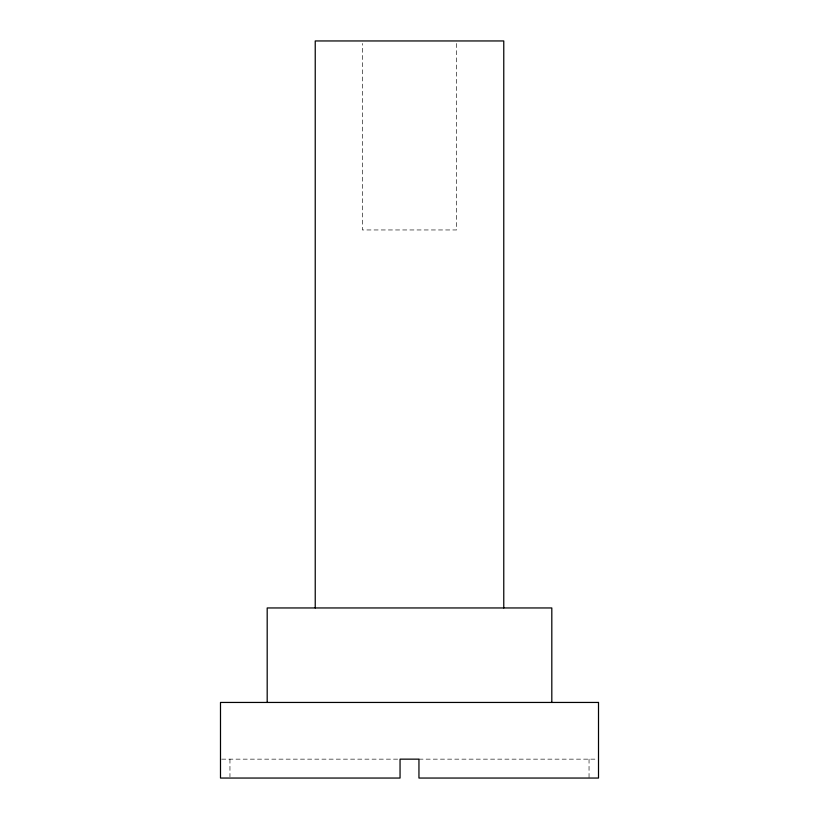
<?xml version="1.0" encoding="UTF-8"?>
<svg xmlns="http://www.w3.org/2000/svg" width="819" height="819" viewBox="0 0 819 819"><rect width="100%" height="100%" fill="white"/><g stroke="black" fill="none" stroke-linecap="round" stroke-linejoin="round"><path stroke-width="0.61" stroke-dasharray="4.09 3.07" d="M221.683 759.152L398.771 759.152M418.949 759.152L597.317 759.152M589.045 759.152L589.045 778.05M456.603 43.499L456.603 229.955L362.397 229.955L362.397 43.499M229.955 759.152L229.955 776.791"/><path stroke-width="1.23" d="M551.811 702.446L551.811 607.954L267.189 607.954L267.189 702.446M503.767 607.954L503.767 40.95L315.233 40.95L315.233 607.954M598.505 702.446L220.495 702.446L220.495 778.05L400.051 778.05L400.051 759.152L418.949 759.152L418.949 778.05L598.505 778.05L598.505 702.446"/></g></svg>
